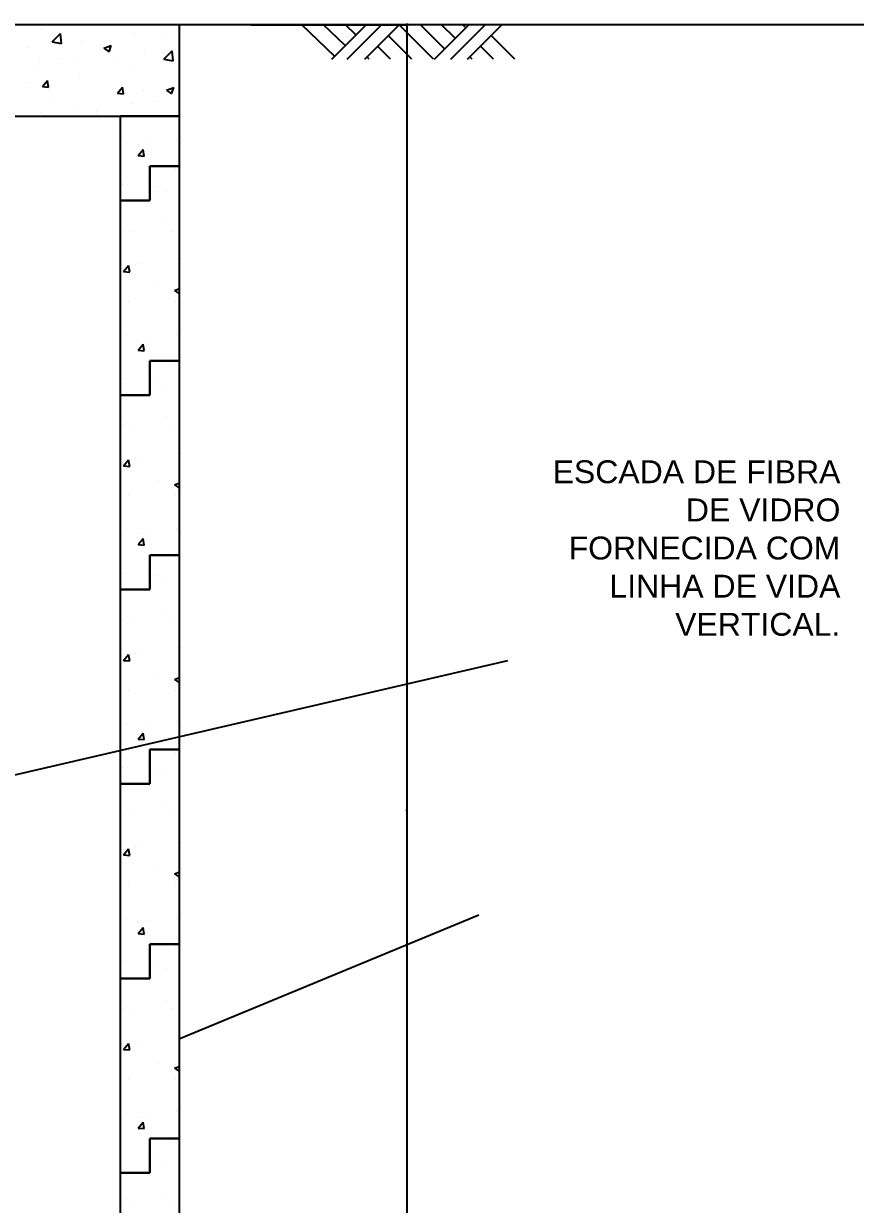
# Model space of a CAD drawing. Extents: x -160 to 364724, y -100 to 7353297.
# Drawn here: x 362051.4 to 362087.7, y 7349405.4 to 7349457 of the extents above; entities that cross this region are included whole.
import ezdxf

# ---------------------------------------------------------------- set-up
doc = ezdxf.new("R2010")
doc.units = 0
doc.header["$LTSCALE"] = 5
for name, color, linetype in [('GER-SIMBOLOS', 1, 'Continuous'), ('PAREDE CONCRETO CORTE', 5, 'Continuous'), ('SANC_COTAS', 1, 'Continuous'), ('TERRENO', 6, 'Continuous'), ('VEGETAÇÃO', 7, 'Continuous')]:
    doc.layers.add(name, color=color, linetype=linetype)
doc.styles.add('R-80', font='arial.ttf')
doc.dimstyles.new('LEADER - 25', dxfattribs={"dimscale": 0.025, "dimtxt": 2, "dimasz": 1.5, "dimexe": 2, "dimexo": 1, "dimgap": 1, "dimtad": 1, "dimzin": 0, "dimtxsty": 'R-80', "dimcen": 0, "dimdle": 2, "dimclrd": 1, "dimclre": 1, "dimclrt": 2, "dimadec": 0, "dimazin": 0, "dimtfac": 0.5, "dimtmove": 2, "dimatfit": 3, "dimfxl": 1, "dimtolj": 1, "dimtzin": 0, "dimarcsym": 0})
doc.dimstyles.new('LEADER 25', dxfattribs={"dimscale": 0.025, "dimtxt": 2, "dimasz": 2, "dimexe": 2, "dimexo": 1, "dimgap": 1, "dimtad": 1, "dimdec": 0, "dimzin": 0, "dimdsep": 46, "dimtxsty": 'R-80', "dimcen": 0, "dimdle": 115, "dimclrd": 256, "dimclre": 256, "dimclrt": 256, "dimaunit": 1, "dimadec": 3, "dimazin": 0, "dimtfac": 0.5, "dimtdec": 0, "dimtmove": 2, "dimatfit": 3, "dimfxl": 1, "dimtolj": 1, "dimtzin": 0, "dimarcsym": 0})

msp = doc.modelspace()

# ---------------------------------------------------------------- linework, layer by layer
msp.add_solid([(362068.177, 7349456.949), (362068.181, 7349456.953), (362068.139, 7349456.987), (362068.143, 7349456.991)])
at = {"layer": 'GER-SIMBOLOS'}
for p, q in [((362064.987, 7349455.592), (362063.557, 7349456.97)), ((362065.452, 7349456.057), (362064.506, 7349456.97)), ((362064.865, 7349455.47), (362066.365, 7349456.97)), ((362065.918, 7349456.523), (362065.471, 7349456.97)), ((362065.531, 7349455.47), (362067.031, 7349456.97)), ((362066.302, 7349455.47), (362067.802, 7349456.97)), ((362069.302, 7349455.47), (362067.802, 7349456.97)), ((362069.768, 7349455.936), (362068.734, 7349456.97)), ((362069.35, 7349455.47), (362070.85, 7349456.97)), ((362070.234, 7349456.402), (362069.665, 7349456.97)), ((362070.068, 7349455.47), (362071.568, 7349456.97)), ((362070.699, 7349456.867), (362070.597, 7349456.97)), ((362070.798, 7349455.47), (362072.298, 7349456.97)), ((362068.366, 7349455.47), (362067.334, 7349456.502)), ((362072.866, 7349455.47), (362071.834, 7349456.502)), ((362067.435, 7349455.47), (362066.868, 7349456.036)), ((362071.934, 7349455.47), (362071.368, 7349456.036)), ((362066.503, 7349455.47), (362066.403, 7349455.571)), ((362071.003, 7349455.47), (362070.902, 7349455.571))]:
    msp.add_line(p, q, dxfattribs=at)
at = {"layer": 'PAREDE CONCRETO CORTE'}
for p, q in [((362058.218, 7349456.97), (362043.418, 7349456.97)), ((362058.218, 7349452.97), (362058.218, 7349456.97)), ((362042.418, 7349452.97), (362058.218, 7349452.97)), ((362056.918, 7349452.97), (362055.618, 7349452.97)), ((362055.618, 7349452.97), (362055.618, 7349449.288)), ((362058.218, 7349452.97), (362056.918, 7349452.97)), ((362056.918, 7349452.97), (362056.918, 7349452.97)), ((362058.218, 7349450.788), (362058.218, 7349452.97)), ((362056.918, 7349449.288), (362056.918, 7349450.788)), ((362056.918, 7349450.788), (362058.218, 7349450.788)), ((362058.218, 7349450.788), (362056.918, 7349450.788)), ((362056.918, 7349450.788), (362056.918, 7349449.288)), ((362058.218, 7349442.288), (362058.218, 7349450.788)), ((362055.618, 7349449.288), (362056.918, 7349449.288)), ((362056.918, 7349449.288), (362055.618, 7349449.288)), ((362055.618, 7349449.288), (362055.618, 7349440.788)), ((362058.218, 7349442.288), (362056.918, 7349442.288)), ((362056.918, 7349442.288), (362056.918, 7349440.788)), ((362056.918, 7349440.788), (362056.918, 7349442.288)), ((362056.918, 7349442.288), (362058.218, 7349442.288)), ((362058.218, 7349433.788), (362058.218, 7349442.288)), ((362056.918, 7349440.788), (362055.618, 7349440.788)), ((362055.618, 7349440.788), (362055.618, 7349432.288)), ((362055.618, 7349440.788), (362056.918, 7349440.788)), ((362058.218, 7349433.788), (362056.918, 7349433.788)), ((362056.918, 7349433.788), (362056.918, 7349432.288)), ((362056.918, 7349432.288), (362056.918, 7349433.788)), ((362056.918, 7349433.788), (362058.218, 7349433.788)), ((362058.218, 7349425.288), (362058.218, 7349433.788)), ((362056.918, 7349432.288), (362055.618, 7349432.288)), ((362055.618, 7349432.288), (362055.618, 7349423.788)), ((362055.618, 7349432.288), (362056.918, 7349432.288)), ((362058.218, 7349425.288), (362056.918, 7349425.288)), ((362056.918, 7349425.288), (362056.918, 7349423.788)), ((362056.918, 7349423.788), (362056.918, 7349425.288)), ((362056.918, 7349425.288), (362058.218, 7349425.288)), ((362058.218, 7349416.788), (362058.218, 7349425.288)), ((362056.918, 7349423.788), (362055.618, 7349423.788)), ((362055.618, 7349423.788), (362055.618, 7349415.288)), ((362055.618, 7349423.788), (362056.918, 7349423.788)), ((362056.918, 7349415.288), (362056.918, 7349416.788)), ((362056.918, 7349416.788), (362058.218, 7349416.788)), ((362058.218, 7349416.788), (362056.918, 7349416.788)), ((362056.918, 7349416.788), (362056.918, 7349415.288)), ((362058.218, 7349408.288), (362058.218, 7349416.788)), ((362055.618, 7349415.288), (362056.918, 7349415.288)), ((362056.918, 7349415.288), (362055.618, 7349415.288)), ((362055.618, 7349415.288), (362055.618, 7349406.788)), ((362058.218, 7349408.288), (362056.918, 7349408.288)), ((362056.918, 7349408.288), (362056.918, 7349406.788)), ((362056.918, 7349406.788), (362056.918, 7349408.288)), ((362056.918, 7349408.288), (362058.218, 7349408.288)), ((362058.218, 7349399.788), (362058.218, 7349408.288)), ((362056.918, 7349406.788), (362055.618, 7349406.788)), ((362055.618, 7349406.788), (362055.618, 7349398.288)), ((362055.618, 7349406.788), (362056.918, 7349406.788))]:
    msp.add_line(p, q, dxfattribs=at)
at = {"layer": 'SANC_COTAS'}
for p, q in [((362061.347, 7349456.97), (362068.21, 7349456.97)), ((362068.16, 7349388.32), (362068.16, 7349457.02))]:
    msp.add_line(p, q, dxfattribs=at)
at = {"layer": 'TERRENO'}
msp.add_line((362152.485, 7349456.97), (362058.218, 7349456.97), dxfattribs=at)
at = {"layer": 'VEGETAÇÃO', "color": 1, "linetype": 'Continuous'}
for p, q in [((362052.131, 7349456.781), (362052.131, 7349456.781)), ((362053.276, 7349456.932), (362053.276, 7349456.932)), ((362052.65, 7349456.217), (362053.006, 7349456.588)), ((362053.056, 7349456.154), (362053.006, 7349456.588)), ((362056.269, 7349456.591), (362056.269, 7349456.591)), ((362057.426, 7349456.355), (362057.426, 7349456.355)), ((362051.585, 7349455.956), (362051.585, 7349455.956)), ((362052.65, 7349456.217), (362053.056, 7349456.154)), ((362053.894, 7349456.249), (362053.894, 7349456.249)), ((362054.759, 7349455.898), (362054.759, 7349455.898)), ((362054.911, 7349455.947), (362055.231, 7349456.07)), ((362054.911, 7349455.947), (362055.138, 7349455.793)), ((362055.138, 7349455.793), (362055.231, 7349456.07)), ((362056.692, 7349455.736), (362056.692, 7349455.736)), ((362057.529, 7349455.46), (362057.885, 7349455.831)), ((362057.837, 7349455.887), (362057.837, 7349455.887)), ((362057.936, 7349455.397), (362057.885, 7349455.831)), ((362052.093, 7349455.44), (362052.093, 7349455.44)), ((362053.038, 7349455.492), (362053.038, 7349455.492)), ((362053.805, 7349455.356), (362053.805, 7349455.356)), ((362055.478, 7349455.388), (362055.478, 7349455.388)), ((362057.529, 7349455.46), (362057.936, 7349455.397)), ((362057.919, 7349455.285), (362057.919, 7349455.285)), ((362052.073, 7349455.128), (362052.073, 7349455.128)), ((362053.839, 7349454.727), (362053.839, 7349454.727)), ((362056.214, 7349455.069), (362056.214, 7349455.069)), ((362051.53, 7349454.434), (362051.53, 7349454.434)), ((362052.219, 7349454.267), (362052.439, 7349454.53)), ((362052.219, 7349454.267), (362052.492, 7349454.243)), ((362052.492, 7349454.243), (362052.439, 7349454.53)), ((362055.498, 7349453.98), (362055.719, 7349454.243)), ((362055.771, 7349453.956), (362055.719, 7349454.243)), ((362057.64, 7349454.106), (362057.96, 7349454.229)), ((362057.868, 7349453.953), (362057.96, 7349454.229)), ((362055.489, 7349453.933), (362055.489, 7349453.933)), ((362055.498, 7349453.98), (362055.771, 7349453.956)), ((362056.634, 7349454.084), (362056.634, 7349454.084)), ((362057.64, 7349454.106), (362057.868, 7349453.953)), ((362052.147, 7349453.155), (362052.147, 7349453.155)), ((362052.602, 7349453.553), (362052.602, 7349453.553)), ((362053.783, 7349453.205), (362053.783, 7349453.205)), ((362054.57, 7349453.17), (362054.57, 7349453.17)), ((362056.158, 7349453.547), (362056.158, 7349453.547)), ((362057.237, 7349453.627), (362057.237, 7349453.627)), ((362054.588, 7349453.052), (362054.588, 7349453.052)), ((362055.907, 7349451.87), (362055.907, 7349451.87)), ((362056.404, 7349451.73), (362056.404, 7349451.73)), ((362056.918, 7349451.812), (362056.918, 7349451.812)), ((362058.063, 7349451.962), (362058.063, 7349451.962)), ((362056.399, 7349451.249), (362056.62, 7349451.512)), ((362056.399, 7349451.249), (362056.673, 7349451.225)), ((362056.673, 7349451.226), (362056.62, 7349451.512)), ((362058.054, 7349450.682), (362058.054, 7349450.682)), ((362055.851, 7349450.348), (362055.851, 7349450.348)), ((362056.86, 7349450.159), (362056.86, 7349450.159)), ((362056.888, 7349450.545), (362056.918, 7349450.556)), ((362056.888, 7349450.545), (362056.918, 7349450.525)), ((362055.715, 7349450.008), (362055.715, 7349450.008)), ((362057.11, 7349449.917), (362057.11, 7349449.917)), ((362057.637, 7349449.703), (362057.637, 7349449.703)), ((362055.907, 7349448.113), (362055.907, 7349448.113)), ((362057.639, 7349448.341), (362057.639, 7349448.341)), ((362055.764, 7349447.993), (362055.764, 7349447.993)), ((362056.073, 7349447.936), (362056.073, 7349447.936)), ((362057.866, 7349447.954), (362057.866, 7349447.954)), ((362058.204, 7349447.89), (362058.204, 7349447.89)), ((362055.765, 7349446.188), (362055.985, 7349446.451)), ((362056.039, 7349446.165), (362055.986, 7349446.451)), ((362056.295, 7349446.492), (362056.295, 7349446.492)), ((362056.436, 7349446.538), (362056.436, 7349446.538)), ((362058.189, 7349446.72), (362058.218, 7349446.75)), ((362058.189, 7349446.72), (362058.218, 7349446.715)), ((362055.765, 7349446.188), (362056.038, 7349446.164)), ((362056.018, 7349446.414), (362056.018, 7349446.414)), ((362057.314, 7349445.554), (362057.314, 7349445.554)), ((362058, 7349445.36), (362058.218, 7349445.444)), ((362055.837, 7349445.043), (362055.837, 7349445.043)), ((362058, 7349445.36), (362058.218, 7349445.214)), ((362058.121, 7349445.115), (362058.121, 7349445.115)), ((362055.962, 7349444.892), (362055.962, 7349444.892)), ((362058.041, 7349444.892), (362058.041, 7349444.892)), ((362055.907, 7349443.37), (362055.907, 7349443.37)), ((362058.063, 7349443.462), (362058.063, 7349443.462)), ((362056.399, 7349442.749), (362056.62, 7349443.012)), ((362056.404, 7349443.23), (362056.404, 7349443.23)), ((362056.673, 7349442.726), (362056.62, 7349443.012)), ((362056.918, 7349443.312), (362056.918, 7349443.312)), ((362056.399, 7349442.749), (362056.673, 7349442.725)), ((362055.851, 7349441.848), (362055.851, 7349441.848)), ((362056.888, 7349442.045), (362056.918, 7349442.056)), ((362056.888, 7349442.045), (362056.918, 7349442.025)), ((362058.054, 7349442.182), (362058.054, 7349442.182)), ((362055.715, 7349441.508), (362055.715, 7349441.508)), ((362056.86, 7349441.659), (362056.86, 7349441.659)), ((362057.11, 7349441.417), (362057.11, 7349441.417)), ((362057.637, 7349441.203), (362057.637, 7349441.203)), ((362057.639, 7349439.841), (362057.639, 7349439.841)), ((362055.764, 7349439.493), (362055.764, 7349439.493)), ((362055.907, 7349439.613), (362055.907, 7349439.613)), ((362056.073, 7349439.436), (362056.073, 7349439.436)), ((362057.866, 7349439.454), (362057.866, 7349439.454)), ((362058.204, 7349439.39), (362058.204, 7349439.39)), ((362058.189, 7349438.22), (362058.218, 7349438.25)), ((362058.189, 7349438.22), (362058.218, 7349438.215)), ((362055.765, 7349437.688), (362055.985, 7349437.951)), ((362055.765, 7349437.688), (362056.038, 7349437.664)), ((362056.039, 7349437.665), (362055.986, 7349437.951)), ((362056.018, 7349437.914), (362056.018, 7349437.914)), ((362056.295, 7349437.992), (362056.295, 7349437.992)), ((362056.436, 7349438.038), (362056.436, 7349438.038)), ((362057.314, 7349437.054), (362057.314, 7349437.054)), ((362058, 7349436.86), (362058.218, 7349436.944)), ((362058, 7349436.86), (362058.218, 7349436.714)), ((362055.837, 7349436.543), (362055.837, 7349436.543)), ((362055.962, 7349436.392), (362055.962, 7349436.392)), ((362058.041, 7349436.392), (362058.041, 7349436.392)), ((362058.121, 7349436.615), (362058.121, 7349436.615)), ((362055.907, 7349434.87), (362055.907, 7349434.87)), ((362056.404, 7349434.73), (362056.404, 7349434.73)), ((362056.918, 7349434.812), (362056.918, 7349434.812)), ((362058.063, 7349434.962), (362058.063, 7349434.962)), ((362056.399, 7349434.249), (362056.62, 7349434.512)), ((362056.399, 7349434.249), (362056.673, 7349434.225)), ((362056.673, 7349434.226), (362056.62, 7349434.512)), ((362056.888, 7349433.545), (362056.918, 7349433.556)), ((362056.888, 7349433.545), (362056.918, 7349433.525)), ((362058.054, 7349433.682), (362058.054, 7349433.682)), ((362055.851, 7349433.348), (362055.851, 7349433.348)), ((362056.86, 7349433.159), (362056.86, 7349433.159)), ((362055.715, 7349433.008), (362055.715, 7349433.008)), ((362057.11, 7349432.917), (362057.11, 7349432.917)), ((362057.637, 7349432.703), (362057.637, 7349432.703)), ((362055.764, 7349430.993), (362055.764, 7349430.993)), ((362055.907, 7349431.113), (362055.907, 7349431.113)), ((362057.639, 7349431.341), (362057.639, 7349431.341)), ((362056.073, 7349430.936), (362056.073, 7349430.936)), ((362057.866, 7349430.954), (362057.866, 7349430.954)), ((362058.204, 7349430.89), (362058.204, 7349430.89)), ((362055.765, 7349429.188), (362055.985, 7349429.451)), ((362056.039, 7349429.165), (362055.986, 7349429.451)), ((362056.295, 7349429.492), (362056.295, 7349429.492)), ((362056.436, 7349429.538), (362056.436, 7349429.538)), ((362058.189, 7349429.72), (362058.218, 7349429.75)), ((362058.189, 7349429.72), (362058.218, 7349429.715)), ((362055.765, 7349429.188), (362056.038, 7349429.164)), ((362056.018, 7349429.414), (362056.018, 7349429.414)), ((362057.314, 7349428.554), (362057.314, 7349428.554)), ((362058, 7349428.36), (362058.218, 7349428.444)), ((362055.837, 7349428.043), (362055.837, 7349428.043)), ((362055.962, 7349427.892), (362055.962, 7349427.892)), ((362058, 7349428.36), (362058.218, 7349428.214)), ((362058.041, 7349427.892), (362058.041, 7349427.892)), ((362058.121, 7349428.115), (362058.121, 7349428.115)), ((362055.907, 7349426.37), (362055.907, 7349426.37)), ((362058.063, 7349426.462), (362058.063, 7349426.462)), ((362056.399, 7349425.749), (362056.62, 7349426.012)), ((362056.404, 7349426.23), (362056.404, 7349426.23)), ((362056.673, 7349425.726), (362056.62, 7349426.012)), ((362056.918, 7349426.312), (362056.918, 7349426.312)), ((362056.399, 7349425.749), (362056.673, 7349425.725)), ((362055.851, 7349424.848), (362055.851, 7349424.848)), ((362056.888, 7349425.045), (362056.918, 7349425.056)), ((362056.888, 7349425.045), (362056.918, 7349425.025)), ((362058.054, 7349425.182), (362058.054, 7349425.182)), ((362055.715, 7349424.508), (362055.715, 7349424.508)), ((362056.86, 7349424.659), (362056.86, 7349424.659)), ((362057.11, 7349424.417), (362057.11, 7349424.417)), ((362057.637, 7349424.203), (362057.637, 7349424.203)), ((362057.639, 7349422.841), (362057.639, 7349422.841)), ((362055.764, 7349422.493), (362055.764, 7349422.493)), ((362055.907, 7349422.613), (362055.907, 7349422.613)), ((362056.073, 7349422.436), (362056.073, 7349422.436)), ((362057.866, 7349422.454), (362057.866, 7349422.454)), ((362058.204, 7349422.39), (362058.204, 7349422.39)), ((362058.189, 7349421.22), (362058.218, 7349421.25)), ((362058.189, 7349421.22), (362058.218, 7349421.215)), ((362055.765, 7349420.688), (362055.985, 7349420.951)), ((362055.765, 7349420.688), (362056.038, 7349420.664)), ((362056.039, 7349420.665), (362055.986, 7349420.951)), ((362056.018, 7349420.914), (362056.018, 7349420.914)), ((362056.295, 7349420.992), (362056.295, 7349420.992)), ((362056.436, 7349421.038), (362056.436, 7349421.038)), ((362057.314, 7349420.054), (362057.314, 7349420.054)), ((362058, 7349419.86), (362058.218, 7349419.944)), ((362058, 7349419.86), (362058.218, 7349419.714)), ((362058.121, 7349419.615), (362058.121, 7349419.615)), ((362055.837, 7349419.543), (362055.837, 7349419.543)), ((362055.962, 7349419.392), (362055.962, 7349419.392)), ((362058.041, 7349419.392), (362058.041, 7349419.392)), ((362055.907, 7349417.87), (362055.907, 7349417.87)), ((362056.404, 7349417.73), (362056.404, 7349417.73)), ((362056.918, 7349417.812), (362056.918, 7349417.812)), ((362058.063, 7349417.962), (362058.063, 7349417.962)), ((362056.399, 7349417.249), (362056.62, 7349417.512)), ((362056.399, 7349417.249), (362056.673, 7349417.225)), ((362056.673, 7349417.226), (362056.62, 7349417.512)), ((362056.888, 7349416.545), (362056.918, 7349416.556)), ((362056.888, 7349416.545), (362056.918, 7349416.525)), ((362058.054, 7349416.682), (362058.054, 7349416.682)), ((362055.715, 7349416.008), (362055.715, 7349416.008)), ((362055.851, 7349416.348), (362055.851, 7349416.348)), ((362056.86, 7349416.159), (362056.86, 7349416.159)), ((362057.11, 7349415.917), (362057.11, 7349415.917)), ((362057.637, 7349415.703), (362057.637, 7349415.703)), ((362055.764, 7349413.993), (362055.764, 7349413.993)), ((362055.907, 7349414.113), (362055.907, 7349414.113)), ((362056.073, 7349413.936), (362056.073, 7349413.936)), ((362057.639, 7349414.341), (362057.639, 7349414.341)), ((362057.866, 7349413.954), (362057.866, 7349413.954)), ((362058.204, 7349413.89), (362058.204, 7349413.89)), ((362055.765, 7349412.188), (362055.985, 7349412.451)), ((362056.039, 7349412.165), (362055.986, 7349412.451)), ((362056.018, 7349412.414), (362056.018, 7349412.414)), ((362056.295, 7349412.492), (362056.295, 7349412.492)), ((362056.436, 7349412.538), (362056.436, 7349412.538)), ((362058.189, 7349412.72), (362058.218, 7349412.75)), ((362058.189, 7349412.72), (362058.218, 7349412.715)), ((362055.765, 7349412.188), (362056.038, 7349412.164)), ((362057.314, 7349411.554), (362057.314, 7349411.554)), ((362058, 7349411.36), (362058.218, 7349411.444)), ((362058, 7349411.36), (362058.218, 7349411.214)), ((362055.837, 7349411.043), (362055.837, 7349411.043)), ((362055.962, 7349410.892), (362055.962, 7349410.892)), ((362058.041, 7349410.892), (362058.041, 7349410.892)), ((362058.121, 7349411.115), (362058.121, 7349411.115)), ((362055.907, 7349409.37), (362055.907, 7349409.37)), ((362056.918, 7349409.312), (362056.918, 7349409.312)), ((362058.063, 7349409.462), (362058.063, 7349409.462)), ((362056.399, 7349408.749), (362056.62, 7349409.012)), ((362056.404, 7349409.23), (362056.404, 7349409.23)), ((362056.673, 7349408.726), (362056.62, 7349409.012)), ((362056.399, 7349408.749), (362056.673, 7349408.725)), ((362055.851, 7349407.848), (362055.851, 7349407.848)), ((362056.888, 7349408.045), (362056.918, 7349408.056)), ((362056.888, 7349408.045), (362056.918, 7349408.025)), ((362058.054, 7349408.182), (362058.054, 7349408.182)), ((362055.715, 7349407.508), (362055.715, 7349407.508)), ((362056.86, 7349407.659), (362056.86, 7349407.659)), ((362057.11, 7349407.417), (362057.11, 7349407.417)), ((362057.637, 7349407.203), (362057.637, 7349407.203)), ((362057.639, 7349405.841), (362057.639, 7349405.841)), ((362055.764, 7349405.493), (362055.764, 7349405.493)), ((362055.907, 7349405.613), (362055.907, 7349405.613)), ((362056.073, 7349405.436), (362056.073, 7349405.436)), ((362057.866, 7349405.454), (362057.866, 7349405.454))]:
    msp.add_line(p, q, dxfattribs=at)

# ---------------------------------------------------------------- texts
at = {"layer": 'SANC_COTAS', "insert": (362068.105, 7349422.67), "char_height": 0.05, "attachment_point": 5, "rotation": 90, "style": 'R-80'}
msp.add_mtext('\\A1;68,60', dxfattribs=at)

# ---------------------------------------------------------------- leaders
at = {"layer": 'SANC_COTAS'}
for points, dimstyle in [([(362036.118, 7349420.747), (362072.558, 7349429.181)], 'LEADER 25'), ([(362058.233, 7349412.67), (362071.29, 7349418.061)], 'LEADER - 25')]:
    msp.add_leader(points, dimstyle=dimstyle, dxfattribs=at)

# ---------------------------------------------------------------- wipeouts: each hides what was drawn before it
msp.add_wipeout([(362072.708, 7349429.831), (362085.875, 7349429.831), (362085.875, 7349438.284), (362072.708, 7349438.284)]).dxf.layer = 'SANC_COTAS'

# ---------------------------------------------------------------- next in the draw order: texts
at = {"layer": 'SANC_COTAS', "color": 2, "insert": (362073.058, 7349437.934), "char_height": 1, "width": 14.02794, "attachment_point": 1, "style": 'R-80'}
msp.add_mtext('\\pxqr;ESCADA DE FIBRA DE VIDRO\\PFORNECIDA COM LINHA DE VIDA VERTICAL.', dxfattribs=at)

doc.saveas('drawing.dxf')
